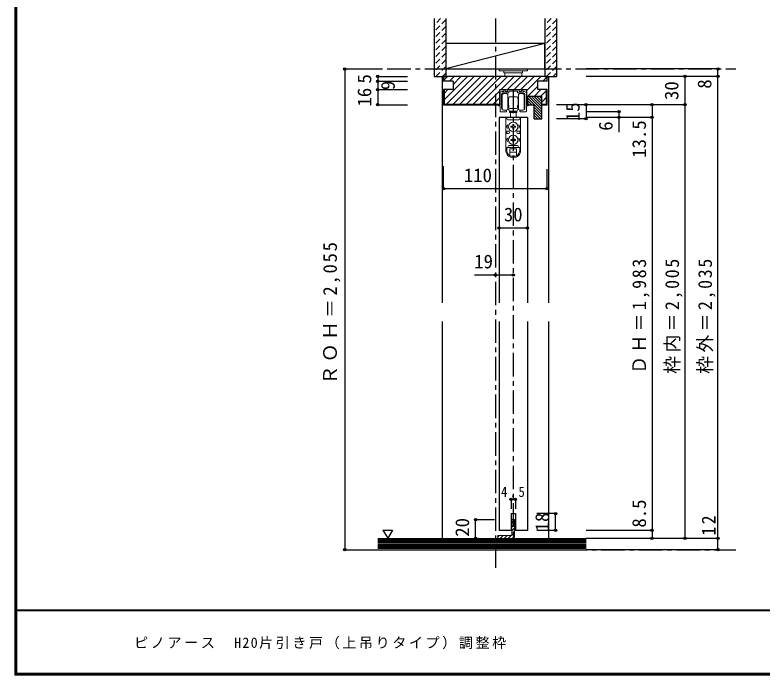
# Model space of a CAD drawing. Units: millimetres at full size, sheet at 1:5. Extents: x -973 to 977, y -718 to 696.
# Drawn here: x -973 to -179, y -701 to 1 of the extents above; entities that cross this region are included whole.
import ezdxf
from ezdxf.enums import TextEntityAlignment as Align

# ---------------------------------------------------------------- set-up
doc = ezdxf.new("R2010")
doc.units = ezdxf.units.MM
doc.header["$LTSCALE"] = 5
doc.header["$PDMODE"] = 32
doc.header["$PDSIZE"] = 2.5
doc.linetypes.add('CHAIN1', pattern=[8, 5, -1, 1, -1])
doc.linetypes.add('DASHED1', pattern=[1.8, 1.2, -0.6])
for name, color, linetype in [('0-1_通り芯', 4, 'CHAIN1'), ('0-2_柱', 7, 'Continuous'), ('0-3_仕上げ', 2, 'Continuous'), ('0-4_枠', 3, 'Continuous'), ('0-6_扉', 2, 'Continuous'), ('0-A_文字', 7, 'Continuous'), ('0-B_寸法', 7, 'Continuous'), ('0-C_ハッチ', 4, 'DASHED1'), ('F-1_枠', 6, 'Continuous'), ('F-A_文字', 7, 'Continuous')]:
    doc.layers.add(name, color=color, linetype=linetype)
doc.layers.add('0-7_金物', color=7, linetype='Continuous', lineweight=18)
doc.styles.add('ＭＳ ゴシック', font='')
doc.styles.get('ＭＳ ゴシック').set_extended_font_data('MS Gothic')

# ---------------------------------------------------------------- blocks, each defined once
blk = doc.blocks.new('レール金具(全般)')
at = {"layer": '0-7_金物'}
for p, q in [((-10.15, 8.388), (-10.15, 7.388)), ((-9.15, 8.888), (-9.65, 8.888)), ((-8.65, 7.388), (-8.65, 8.388)), ((-6.15, 8.388), (-6.15, 7.388)), ((5.65, 8.888), (-5.65, 8.888)), ((6.15, 7.388), (6.15, 8.388)), ((8.65, 8.388), (8.65, 7.388)), ((9.65, 8.888), (9.15, 8.888)), ((10.15, 7.388), (10.15, 8.388)), ((-12.5, -10.898), (-12.5, 3.888)), ((-10.65, 6.888), (-12, 6.888)), ((-11, 5.388), (-4.95, 5.388)), ((-6.65, 6.888), (-8.15, 6.888)), ((-4.65, 5.688), (-4.65, 7.088)), ((4.65, 7.088), (4.65, 5.688)), ((4.95, 5.388), (11, 5.388)), ((8.15, 6.888), (6.65, 6.888)), ((12, 6.888), (10.65, 6.888)), ((12.5, 3.888), (12.5, -10.898)), ((-13.5, -14.612), (-7.65, -14.612)), ((-7.15, -14.112), (-7.15, -13.224)), ((7.15, -13.224), (7.15, -14.112)), ((7.65, -14.612), (13.5, -14.612))]:
    blk.add_line(p, q, dxfattribs=at)
for points in [[(-14, 4.888), (-14, -7.112), (-15.4, -7.112)], [(-4.35, 7.388), (-0.3, 7.388), (0, 7.688), (0.3, 7.388), (4.35, 7.388)], [(15.4, -7.112), (14, -7.112), (14, 4.888)], [(-15.4, -8.312), (-14, -8.312), (-14, -14.112)], [(14, -14.112), (14, -8.312), (15.4, -8.312)]]:
    blk.add_lwpolyline(points, dxfattribs=at)
for centre, radius, start, end in [((-9.65, 8.388), 0.5, 90, 180), ((-9.15, 8.388), 0.5, 0, 90), ((-5.65, 8.388), 0.5, 90, 180), ((5.65, 8.388), 0.5, 360, 90), ((9.15, 8.388), 0.5, 90, 180), ((9.65, 8.388), 0.5, 360, 90), ((-12, 4.888), 2, 90, 180), ((-11, 3.888), 1.5, 90, 180), ((-10.65, 7.388), 0.5, 270, 0), ((-8.15, 7.388), 0.5, 180, 270), ((-6.65, 7.388), 0.5, 270, 0), ((-4.95, 5.688), 0.3, 270, 360), ((-4.35, 7.088), 0.3, 90, 180), ((4.35, 7.088), 0.3, 360, 90), ((4.95, 5.688), 0.3, 180, 270), ((6.65, 7.388), 0.5, 180, 270), ((8.15, 7.388), 0.5, 270, 360), ((10.65, 7.388), 0.5, 180, 270), ((11, 3.888), 1.5, 0, 90), ((12, 4.888), 2, 0, 90), ((-15.4, -7.712), 0.6, 90, 270), ((15.4, -7.712), 0.6, 270, 90), ((-13.5, -14.112), 0.5, 180, 270), ((-12.2, -10.898), 0.3, 180, 192.08406), ((-10.538, -10.542), 2, 192.08406, 228.89829), ((-8.771, -8.112), 5, 231.94944, 269.54933), ((-8.85, -8.112), 5, 270.45826, 285.31651), ((-7.65, -14.112), 0.5, 270, 0), ((-7.45, -13.224), 0.3, 360, 105.31651), ((7.45, -13.224), 0.3, 74.68349, 180), ((7.65, -14.112), 0.5, 180, 270), ((8.85, -8.112), 5, 254.68349, 269.54174), ((8.771, -8.112), 5, 270.45067, 308.05056), ((10.538, -10.542), 2, 311.10171, 347.91594), ((12.2, -10.898), 0.3, 347.91594, 0), ((13.5, -14.112), 0.5, 270, 0)]:
    blk.add_arc(centre, radius, start, end, dxfattribs=at)
blk = doc.blocks.new('戸車(上吊)')
at = {"layer": '0-7_金物'}
for p, q in [((-11.601, 12.792), (-11.601, 28.792)), ((-5.601, 28.792), (-5.601, 20.792)), ((-5.601, 24.792), (-5.301, 24.792)), ((-5.101, 24.592), (-5.301, 24.792)), ((-5.101, 24.792), (-5.101, 20.792)), ((-5.001, 24.792), (-5.101, 24.792)), ((-3.501, 26.292), (-0.001, 26.292)), ((3.499, 26.292), (-0.001, 26.292)), ((4.999, 24.792), (5.099, 24.792)), ((5.099, 24.792), (5.099, 20.792)), ((5.099, 24.592), (5.299, 24.792)), ((5.599, 24.792), (5.299, 24.792)), ((5.599, 28.792), (5.599, 20.792)), ((11.599, 12.792), (11.599, 28.792)), ((-5.601, 23.292), (-5.101, 23.292)), ((-5.601, 20.792), (-5.601, 12.792)), ((-5.601, 18.292), (-5.101, 18.292)), ((-5.601, 16.792), (-5.301, 16.792)), ((-5.301, 23.292), (-5.101, 23.492)), ((-5.101, 18.092), (-5.301, 18.292)), ((-5.101, 16.992), (-5.301, 16.792)), ((-5.101, 16.792), (-5.101, 20.792)), ((-5.001, 16.792), (-5.101, 16.792)), ((-4.501, 14.792), (-4.501, 16.292)), ((4.499, 14.792), (4.499, 16.292)), ((4.999, 16.792), (5.099, 16.792)), ((5.299, 23.292), (5.099, 23.492)), ((5.599, 23.292), (5.099, 23.292)), ((5.099, 16.792), (5.099, 20.792)), ((5.099, 18.092), (5.299, 18.292)), ((5.599, 18.292), (5.099, 18.292)), ((5.099, 16.992), (5.299, 16.792)), ((5.599, 16.792), (5.299, 16.792)), ((5.599, 20.792), (5.599, 12.792)), ((-4.001, 10.492), (-4.001, 9.492)), ((3.999, 10.492), (-4.001, 10.492)), ((-4.001, 9.492), (3.999, 9.492)), ((-3.501, 13.792), (-0.001, 13.792)), ((-0.001, 10.792), (-3.501, 10.792)), ((-3.001, 10.792), (-3.001, 10.492)), ((-3.001, 4.292), (-3.001, 9.492)), ((3.499, 13.792), (-0.001, 13.792)), ((-0.001, 10.792), (3.499, 10.792)), ((2.999, 10.792), (2.999, 10.492)), ((2.999, 9.492), (2.999, 4.292)), ((3.999, 10.492), (3.999, 9.492)), ((-7.9, 4.292), (-7.9, -30.608)), ((-7.857, 4.292), (7.943, 4.292)), ((-6.9, 4.292), (-6.9, 2.792)), ((-5.9, 1.792), (5.9, 1.792)), ((6.9, 4.292), (6.9, 2.792)), ((7.9, 4.292), (7.9, -30.608)), ((-5.657, -3.708), (-7.5, -5.708)), ((-6.4, -5.708), (-7.5, -5.708)), ((-0.52, -5.188), (-2.45, -5.222)), ((-2.45, -5.222), (-2.45, -6.194)), ((-0.52, -6.227), (-2.45, -6.194)), ((-0.52, -5.188), (-0.486, -3.258)), ((-0.52, -6.227), (-0.486, -8.158)), ((0.486, -3.258), (-0.486, -3.258)), ((0.52, -5.188), (0.486, -3.258)), ((0.52, -6.227), (0.486, -8.158)), ((0.52, -5.188), (2.45, -5.222)), ((0.52, -6.227), (2.45, -6.194)), ((2.45, -6.194), (2.45, -5.222)), ((5.657, -3.708), (7.5, -5.708)), ((6.4, -5.708), (7.5, -5.708)), ((-6.9, -10.208), (-6.9, -12.708)), ((-4.9, -10.208), (-6.9, -10.208)), ((-4.9, -12.708), (-6.9, -12.708)), ((-3.9, -11.208), (-3.9, -11.708)), ((-0.486, -8.158), (0.486, -8.158)), ((3.9, -11.208), (3.9, -11.708)), ((4.9, -10.208), (6.9, -10.208)), ((4.9, -12.708), (6.9, -12.708)), ((6.9, -10.208), (6.9, -12.708)), ((-5.657, -17.708), (-7.5, -19.708)), ((-6.4, -19.708), (-7.5, -19.708)), ((-0.52, -19.188), (-2.45, -19.222)), ((-2.45, -19.222), (-2.45, -20.194)), ((-0.52, -20.227), (-2.45, -20.194)), ((-0.52, -19.188), (-0.486, -17.258)), ((-0.52, -20.227), (-0.486, -22.158)), ((0.486, -17.258), (-0.486, -17.258)), ((-0.486, -22.158), (0.486, -22.158)), ((0.52, -19.188), (0.486, -17.258)), ((0.52, -20.227), (0.486, -22.158)), ((0.52, -19.188), (2.45, -19.222)), ((0.52, -20.227), (2.45, -20.194)), ((2.45, -20.194), (2.45, -19.222)), ((5.657, -17.708), (7.5, -19.708)), ((6.4, -19.708), (7.5, -19.708)), ((-6.9, -30.608), (-6.9, -28.208)), ((-6.4, -27.708), (6.4, -27.708)), ((-4.4, -25.708), (4.4, -25.708)), ((-3.5, -29.208), (3.5, -29.208)), ((-3.5, -36.554), (-3.5, -29.208)), ((3.5, -36.554), (3.5, -29.208)), ((6.9, -30.608), (6.9, -28.208)), ((-3.5, -32.708), (3.5, -32.708)), ((-3.028, -36.808), (3.028, -36.808))]:
    blk.add_line(p, q, dxfattribs=at)
for centre in [(0, -5.708), (0, -19.708)]:
    blk.add_circle(centre, 5, dxfattribs=at)
for centre, radius, start, end in [((-8.601, 24.792), 5, 53.1301, 126.8699), ((-5.001, 25.292), 0.5, 270, 0), ((-3.501, 25.292), 1, 90, 180), ((3.499, 25.292), 1, 0, 90), ((4.999, 25.292), 0.5, 180, 270), ((8.599, 24.792), 5, 53.1301, 126.8699), ((-5.001, 16.292), 0.5, 0, 90), ((4.999, 16.292), 0.5, 90, 180), ((-8.601, 16.792), 5, 233.1301, 306.8699), ((-6.501, 11.792), 2, 0, 63.25632), ((-3.501, 14.792), 1, 180, 270), ((-3.501, 11.792), 1, 180, 270), ((3.499, 14.792), 1, 270, 0), ((3.499, 11.792), 1, 270, 0), ((6.499, 11.792), 2, 116.74368, 180), ((8.599, 16.792), 5, 233.1301, 306.8699), ((-5.9, 2.792), 1, 180, 270), ((5.9, 2.792), 1, 270, 0), ((0, -5.708), 6.4, 167.82427, 198.20996), ((0, -5.708), 6.4, 341.79004, 12.17573), ((-4.9, -11.208), 1, 0, 90), ((-4.9, -11.708), 1, 270, 0), ((4.9, -11.208), 1, 90, 180), ((4.9, -11.708), 1, 180, 270), ((0, -19.708), 6.4, 167.82427, 198.20996), ((0, -19.708), 6.4, 341.79004, 12.17573), ((0, -30.808), 7.9, 180, 0), ((-6.4, -28.208), 0.5, 90, 180), ((0, -30.608), 6.9, 180, 0), ((-6.4, -26.708), 1, 270, 0), ((-4.4, -26.708), 1, 90, 180), ((4.4, -26.708), 1, 0, 90), ((6.4, -26.708), 1, 180, 270), ((6.4, -28.208), 0.5, 0, 90)]:
    blk.add_arc(centre, radius, start, end, dxfattribs=at)

msp = doc.modelspace()

# ---------------------------------------------------------------- linework, layer by layer
at = {"layer": '0-1_通り芯'}
for p, q in [((-462.703, -2.5), (-462.703, -586.901)), ((-617.569, -56.151), (-207.203, -56.151)), ((-443.703, -78.151), (-443.703, -555.5)), ((-590.094, -567.5), (-207.203, -567.5))]:
    msp.add_line(p, q, dxfattribs=at)
at = {"layer": '0-2_柱'}
msp.add_line((-410.203, -29.151), (-515.203, -56.151), dxfattribs=at)
msp.add_lwpolyline([(-515.203, -56.151), (-410.203, -56.151), (-410.203, -29.151), (-515.203, -29.151)], close=True, dxfattribs=at)
at = {"layer": '0-3_仕上げ'}
for p, q in [((-515.203, -2.5), (-515.203, -64.151)), ((-397.703, -2.5), (-397.703, -64.151)), ((-587.703, -555.5), (-366.203, -555.5)), ((-587.703, -567.5), (-366.203, -567.5))]:
    msp.add_line(p, q, dxfattribs=at)
at = {"layer": '0-3_仕上げ', "color": 7}
for p, q in [((-587.703, -557), (-366.203, -557)), ((-587.703, -558.5), (-366.203, -558.5)), ((-587.703, -560), (-366.203, -560)), ((-587.703, -561.5), (-366.203, -561.5)), ((-587.703, -563), (-366.203, -563)), ((-587.703, -564.5), (-366.203, -564.5)), ((-587.703, -566), (-366.203, -566))]:
    msp.add_line(p, q, dxfattribs=at)
at = {"layer": '0-3_仕上げ'}
for points in [[(-527.703, -2.5), (-527.703, -64.151), (-515.203, -64.151)], [(-410.203, -2.5), (-410.203, -64.151), (-397.703, -64.151)]]:
    msp.add_lwpolyline(points, dxfattribs=at)
at = {"layer": '0-4_枠', "color": 4}
for p, q in [((-517.703, -64.151), (-519.203, -64.151)), ((-519.203, -64.151), (-519.203, -304.804)), ((-407.703, -64.151), (-406.203, -64.151)), ((-406.203, -64.151), (-406.203, -304.804)), ((-519.203, -324.804), (-519.203, -555.5)), ((-406.203, -324.804), (-406.203, -555.5))]:
    msp.add_line(p, q, dxfattribs=at)
at = {"layer": '0-4_枠'}
for p, q in [((-507.703, -69.151), (-517.703, -69.151)), ((-407.703, -69.151), (-417.703, -69.151)), ((-417.703, -78.151), (-417.703, -69.151)), ((-407.703, -69.151), (-407.703, -64.151)), ((-517.203, -78.151), (-517.203, -93.651)), ((-429.303, -85.151), (-429.303, -78.151)), ((-407.703, -78.151), (-417.703, -78.151)), ((-408.203, -93.651), (-408.203, -78.151)), ((-407.703, -94.151), (-407.703, -78.151)), ((-429.303, -85.151), (-413.303, -85.151)), ((-428.303, -94.151), (-428.303, -85.151)), ((-517.703, -94.151), (-458.103, -94.151)), ((-517.203, -93.651), (-458.103, -93.651)), ((-428.303, -94.151), (-421.303, -94.151)), ((-421.303, -109.151), (-421.303, -94.151)), ((-413.303, -93.651), (-408.203, -93.651)), ((-413.303, -94.151), (-407.703, -94.151))]:
    msp.add_line(p, q, dxfattribs=at)
for points in [[(-407.703, -64.151), (-517.703, -64.151), (-517.703, -69.151)], [(-507.703, -69.151), (-507.703, -78.151), (-517.703, -78.151), (-517.703, -94.151)], [(-458.103, -94.151), (-458.103, -78.151), (-429.303, -78.151)], [(-421.303, -109.151), (-413.303, -109.151), (-413.303, -85.151)]]:
    msp.add_lwpolyline(points, dxfattribs=at)
at = {"layer": '0-6_扉', "color": 6}
for p, q in [((-428.703, -107.651), (-458.703, -107.651)), ((-458.703, -107.651), (-458.703, -304.804)), ((-428.703, -107.651), (-428.703, -304.804)), ((-458.703, -324.804), (-458.703, -547)), ((-428.703, -324.804), (-428.703, -547)), ((-445.953, -529), (-441.453, -529)), ((-441.453, -529), (-441.453, -547)), ((-428.703, -547), (-441.453, -547))]:
    msp.add_line(p, q, dxfattribs=at)
msp.add_lwpolyline([(-445.953, -529), (-445.953, -547), (-458.703, -547)], dxfattribs=at)
at = {"layer": '0-7_金物'}
for p, q in [((-458.703, -56.151), (-458.703, -58.151)), ((-458.703, -58.151), (-428.703, -58.151)), ((-452.703, -60.151), (-452.703, -64.151)), ((-434.703, -64.151), (-434.703, -60.151)), ((-433.703, -58.151), (-433.703, -60.151)), ((-428.703, -56.151), (-428.703, -58.151))]:
    msp.add_line(p, q, dxfattribs=at)
at = {"layer": '0-7_金物', "color": 3}
for p, q in [((-445.203, -535.5), (-442.203, -535.5)), ((-445.203, -535.5), (-445.203, -552.5)), ((-442.203, -552.5), (-442.203, -535.5)), ((-460.203, -552.5), (-460.203, -555.5)), ((-460.203, -552.5), (-445.203, -552.5)), ((-445.203, -555.5), (-460.203, -555.5))]:
    msp.add_line(p, q, dxfattribs=at)
at = {"layer": '0-7_金物'}
msp.add_lwpolyline([(-453.703, -58.151), (-453.703, -60.151), (-433.703, -60.151)], dxfattribs=at)
at = {"layer": '0-7_金物', "color": 3}
msp.add_arc((-445.203, -552.5), 3, 270, 0, dxfattribs=at)
at = {"layer": '0-A_文字'}
msp.add_line((-582.138, -546.686), (-577.138, -555.347), dxfattribs=at)
msp.add_lwpolyline([(-582.138, -546.686), (-572.138, -546.686), (-577.138, -555.347)], dxfattribs=at)
at = {"layer": '0-B_寸法', "color": 4}
for p, q in [((-622.703, -56.151), (-587.703, -56.151)), ((-622.703, -56.151), (-622.703, -567.5)), ((-226.203, -56.151), (-366.203, -56.151)), ((-226.203, -64.151), (-226.203, -56.151)), ((-587.703, -64.151), (-556.203, -64.151)), ((-587.703, -64.151), (-587.703, -69.151)), ((-587.703, -69.151), (-556.203, -69.151)), ((-587.703, -69.151), (-587.703, -78.151)), ((-226.203, -64.151), (-366.203, -64.151)), ((-261.203, -64.151), (-261.203, -555.5)), ((-226.203, -567.5), (-226.203, -64.151)), ((-587.703, -78.151), (-556.203, -78.151)), ((-587.703, -78.151), (-587.703, -94.151)), ((-587.703, -94.151), (-556.203, -94.151)), ((-366.203, -94.151), (-397.703, -94.151)), ((-366.203, -94.151), (-366.203, -109.151)), ((-261.203, -94.151), (-366.203, -94.151)), ((-296.203, -94.151), (-296.203, -555.5)), ((-331.203, -101.651), (-366.203, -101.651)), ((-331.203, -123.373), (-331.203, -101.651)), ((-366.203, -109.151), (-397.703, -109.151)), ((-296.203, -107.651), (-366.203, -107.651)), ((-517.703, -183.455), (-517.703, -159.397)), ((-407.703, -183.455), (-407.703, -162.897)), ((-517.703, -183.455), (-407.703, -183.455)), ((-458.703, -225.151), (-428.703, -225.151)), ((-484.703, -275.151), (-443.703, -275.151)), ((-445.953, -514), (-445.953, -524)), ((-445.953, -514), (-441.453, -514)), ((-441.453, -514), (-441.453, -524)), ((-398.703, -529), (-418.703, -529)), ((-398.703, -547), (-398.703, -529)), ((-483.703, -535.5), (-463.703, -535.5)), ((-483.703, -555.5), (-483.703, -535.5)), ((-398.703, -547), (-418.703, -547)), ((-296.203, -547), (-366.203, -547)), ((-483.703, -555.5), (-463.703, -555.5)), ((-226.203, -555.5), (-366.203, -555.5)), ((-622.703, -567.5), (-587.703, -567.5)), ((-226.203, -567.5), (-366.203, -567.5))]:
    msp.add_line(p, q, dxfattribs=at)
at = {"layer": '0-B_寸法'}
for p in [(-622.703, -56.151), (-226.203, -56.151), (-587.703, -64.151), (-261.203, -64.151), (-226.203, -64.151), (-587.703, -69.151), (-587.703, -78.151), (-587.703, -94.151), (-366.203, -94.151), (-296.203, -94.151), (-261.203, -94.151), (-331.203, -101.651), (-366.203, -109.151), (-331.203, -107.651), (-296.203, -107.651), (-517.703, -183.455), (-407.703, -183.455), (-458.703, -225.151), (-428.703, -225.151), (-462.703, -275.151), (-443.703, -275.151), (-445.953, -514), (-441.453, -514), (-398.703, -529), (-483.703, -535.5), (-398.703, -547), (-296.203, -547), (-483.703, -555.5), (-296.203, -555.5), (-261.203, -555.5), (-261.203, -555.5), (-226.203, -555.5), (-622.703, -567.5), (-226.203, -567.5)]:
    msp.add_point(p, dxfattribs=at)
at = {"layer": '0-C_ハッチ'}
for p, q in [((-520.841, -2.5), (-527.703, -9.362)), ((-515.203, -3.933), (-527.703, -16.433)), ((-403.341, -2.5), (-410.203, -9.362)), ((-397.703, -3.933), (-410.203, -16.433)), ((-515.203, -11.004), (-527.703, -23.504)), ((-397.703, -11.004), (-410.203, -23.504)), ((-515.203, -18.075), (-527.703, -30.575)), ((-397.703, -18.075), (-410.203, -30.575)), ((-515.203, -25.147), (-527.703, -37.647)), ((-397.703, -25.147), (-410.203, -37.647)), ((-515.203, -32.218), (-527.703, -44.718)), ((-515.203, -39.289), (-527.703, -51.789)), ((-397.703, -32.218), (-410.203, -44.718)), ((-397.703, -39.289), (-410.203, -51.789)), ((-515.203, -46.36), (-527.703, -58.86)), ((-397.703, -46.36), (-410.203, -58.86)), ((-515.203, -53.431), (-525.923, -64.151)), ((-397.703, -53.431), (-408.423, -64.151)), ((-515.203, -60.502), (-518.852, -64.151)), ((-397.703, -60.502), (-401.352, -64.151))]:
    msp.add_line(p, q, dxfattribs=at)
at = {"layer": '0-C_ハッチ', "linetype": 'Continuous'}
for p, q in [((-517.703, -68.451), (-513.403, -64.151)), ((-517.203, -89.164), (-492.19, -64.151)), ((-514.619, -93.651), (-485.119, -64.151)), ((-511.332, -69.151), (-506.332, -64.151)), ((-507.703, -72.593), (-499.261, -64.151)), ((-507.548, -93.651), (-478.048, -64.151)), ((-500.477, -93.651), (-470.977, -64.151)), ((-493.406, -93.651), (-463.906, -64.151)), ((-486.335, -93.651), (-456.835, -64.151)), ((-479.264, -93.651), (-449.764, -64.151)), ((-456.692, -78.151), (-442.692, -64.151)), ((-449.621, -78.151), (-435.621, -64.151)), ((-442.55, -78.151), (-428.55, -64.151)), ((-435.479, -78.151), (-421.479, -64.151)), ((-429.303, -79.046), (-414.408, -64.151)), ((-412.337, -69.151), (-407.703, -64.517)), ((-517.203, -82.093), (-513.261, -78.151)), ((-428.337, -85.151), (-417.703, -74.517)), ((-421.266, -85.151), (-414.266, -78.151)), ((-414.195, -85.151), (-408.203, -79.159)), ((-472.192, -93.651), (-458.103, -79.562)), ((-465.121, -93.651), (-458.103, -86.633)), ((-428.303, -87.076), (-413.303, -102.076)), ((-427.399, -85.151), (-413.303, -99.248)), ((-424.571, -85.151), (-413.303, -96.419)), ((-421.743, -85.151), (-413.303, -93.591)), ((-418.914, -85.151), (-413.303, -90.762)), ((-416.086, -85.151), (-413.303, -87.934)), ((-413.303, -91.33), (-408.203, -86.23)), ((-428.303, -89.905), (-424.056, -94.151)), ((-428.303, -92.733), (-426.885, -94.151)), ((-408.553, -93.651), (-408.203, -93.301)), ((-421.303, -96.905), (-413.303, -104.905)), ((-421.303, -99.733), (-413.303, -107.733)), ((-421.303, -102.561), (-414.713, -109.151)), ((-421.303, -105.39), (-417.542, -109.151)), ((-421.303, -108.218), (-420.37, -109.151)), ((-445.203, -538.982), (-442.203, -535.982)), ((-445.203, -543.225), (-442.203, -540.225)), ((-445.203, -547.468), (-442.203, -544.468)), ((-460.203, -553.982), (-458.721, -552.5)), ((-457.478, -555.5), (-454.478, -552.5)), ((-453.235, -555.5), (-450.235, -552.5)), ((-448.993, -555.5), (-445.993, -552.5)), ((-445.203, -551.71), (-442.203, -548.71)), ((-444.709, -555.459), (-442.243, -552.993))]:
    msp.add_line(p, q, dxfattribs=at)
at = {"layer": 'F-1_枠'}
for p, q in [((-973.347, 695.833), (-973.347, -700.833)), ((-972.514, 695.833), (-972.514, -700.833)), ((-971.68, 695.833), (-971.68, -700.833)), ((976.653, -631.667), (-973.347, -631.667)), ((976.653, -632.5), (-973.347, -632.5)), ((976.653, -699.167), (-973.347, -699.167)), ((976.653, -700), (-973.347, -700)), ((976.653, -700.833), (-973.347, -700.833))]:
    msp.add_line(p, q, dxfattribs=at)

# ---------------------------------------------------------------- block references
at = {"layer": '0-7_金物'}
for name, p in [('レール金具(全般)', (-443.703, -87.039)), ('戸車(上吊)', (-443.702, -111.944))]:
    msp.add_blockref(name, p, dxfattribs=at)

# ---------------------------------------------------------------- texts
at = {"layer": '0-B_寸法', "style": 'ＭＳ ゴシック'}
for s, p in [('5', (-590.203, -71.651)), ('9', (-565.203, -78.651)), ('30', (-263.703, -89.151)), ('8', (-228.703, -77.151)), ('16', (-590.203, -96.151)), ('15', (-368.703, -111.651)), ('6', (-333.703, -121.886)), ('13.5', (-298.203, -150.651)), ('8.5', (-298.203, -544)), ('18', (-401.203, -548)), ('20', (-486.203, -553.707))]:
    msp.add_text(s, height=14.66, rotation=90, dxfattribs=at).set_placement(p, align=Align.BOTTOM_LEFT)
for s, p in [('110', (-496.256, -180.955)), ('30', (-453.703, -222.651)), ('19', (-485.203, -272.651))]:
    msp.add_text(s, height=14.66, dxfattribs=at).set_placement(p, align=Align.BOTTOM_LEFT)
at = {"layer": '0-B_寸法', "char_height": 14.66, "attachment_point": 7, "rotation": 90, "style": 'ＭＳ ゴシック'}
for s, insert in [('\\T1.18;ＲＯＨ＝2,055', (-627.344, -391.651)), ('\\T1.19;\\W0.95;ＤＨ＝1,983', (-298.703, -380.401)), ('\\T1.19;\\W0.95;枠内＝2,005', (-263.703, -380.401)), ('\\T1.19;\\W0.95;枠外＝2,035', (-228.703, -380.401)), ('\\T1.27;\\W0.95;12', (-228.703, -552.5))]:
    msp.add_mtext(s, dxfattribs=dict(at, insert=insert))
at = {"layer": '0-B_寸法', "insert": (-456.703, -511.5), "char_height": 11, "attachment_point": 7, "style": 'ＭＳ ゴシック'}
msp.add_mtext('\\T1.38;\\W0.9;4.5', dxfattribs=at)
at = {"layer": 'F-A_文字', "insert": (-846.68, -673.333), "char_height": 11, "attachment_point": 7, "style": 'ＭＳ ゴシック'}
msp.add_mtext('\\T1.18;ピノアース\u3000H20片引き戸（上吊りタイプ）調整枠', dxfattribs=at)

doc.saveas('drawing.dxf')
